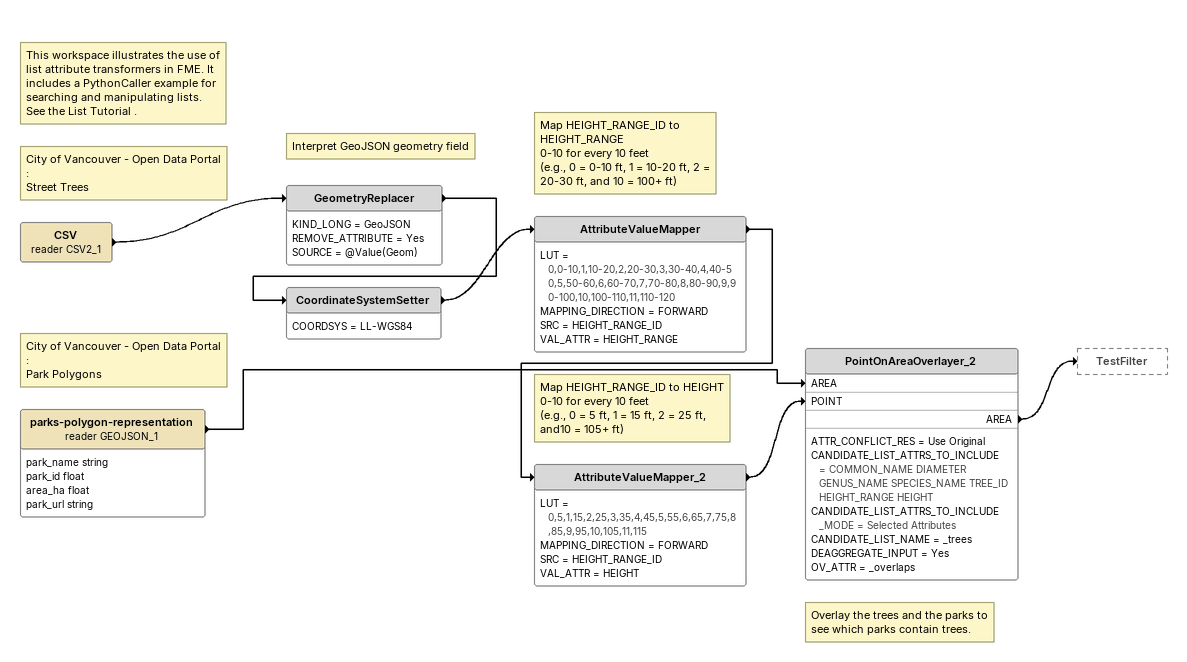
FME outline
Note: This workspace illustrates the use of list attribute transformers in FME. It includes a PythonCaller example for searching and manipulating lists. / See the List Tutorial .
Note: City of Vancouver - Open Data Portal : / Street Trees
CSV (reader CSV2_1)
    -> GeometryReplacer
Note: Interpret GeoJSON geometry field
GeometryReplacer
    KIND_LONG = GeoJSON
    REMOVE_ATTRIBUTE = Yes
    SOURCE = @Value(Geom)
    -> CoordinateSystemSetter
CoordinateSystemSetter
    COORDSYS = LL-WGS84
    -> AttributeValueMapper
Note: Map HEIGHT_RANGE_ID to HEIGHT_RANGE / 0-10 for every 10 feet / (e.g., 0 = 0-10 ft, 1 = 10-20 ft, 2 = 20-30 ft, and 10 = 100+ ft)
AttributeValueMapper
    LUT = 0,0-10,1,10-20,2,20-30,3,30-40,4,40-50,5,50-60,6,60-70,7,70-80,8,80-90,9,90-100,10,100-110,11,110-120
    MAPPING_DIRECTION = FORWARD
    SRC = HEIGHT_RANGE_ID
    VAL_ATTR = HEIGHT_RANGE
    -> AttributeValueMapper_2
Note: Map HEIGHT_RANGE_ID to HEIGHT / 0-10 for every 10 feet / (e.g., 0 = 5 ft, 1 = 15 ft, 2 = 25 ft, and10 = 105+ ft)
AttributeValueMapper_2
    LUT = 0,5,1,15,2,25,3,35,4,45,5,55,6,65,7,75,8,85,9,95,10,105,11,115
    MAPPING_DIRECTION = FORWARD
    SRC = HEIGHT_RANGE_ID
    VAL_ATTR = HEIGHT
    -> PointOnAreaOverlayer_2 [POINT]
Note: City of Vancouver - Open Data Portal : / Park Polygons
parks-polygon-representation (reader GEOJSON_1)
    attributes: park_name string, park_id float, area_ha float, park_url string
    -> PointOnAreaOverlayer_2 [AREA]
Note: Overlay the trees and the parks to see which parks contain trees.
PointOnAreaOverlayer_2
    ATTR_CONFLICT_RES = Use Original
    CANDIDATE_LIST_ATTRS_TO_INCLUDE = COMMON_NAME DIAMETER GENUS_NAME SPECIES_NAME TREE_ID HEIGHT_RANGE HEIGHT
    CANDIDATE_LIST_ATTRS_TO_INCLUDE_MODE = Selected Attributes
    CANDIDATE_LIST_NAME = _trees
    DEAGGREGATE_INPUT = Yes
    OV_ATTR = _overlaps
    AREA -> TestFilter
